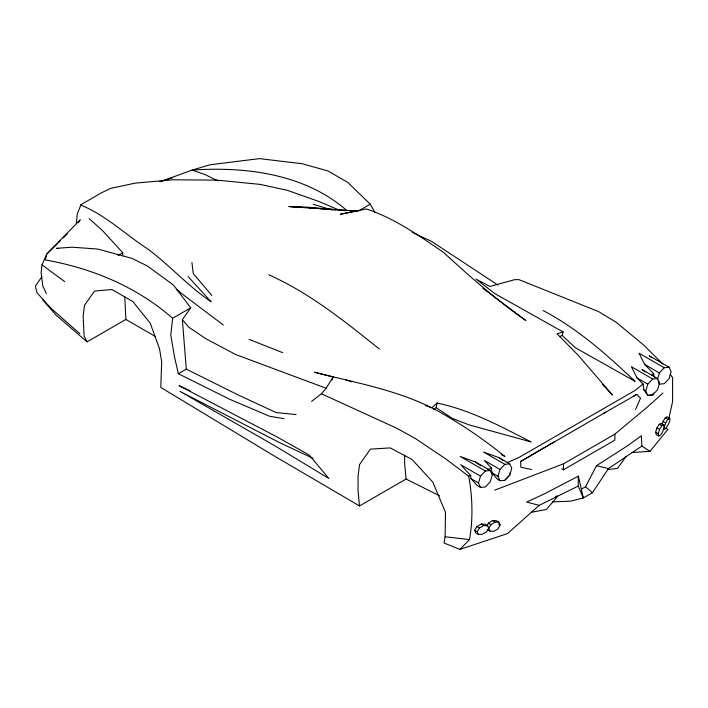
<?xml version="1.0" encoding="UTF-8"?>
<svg xmlns="http://www.w3.org/2000/svg" width="708" height="708" viewBox="0 0 708 708"><rect width="100%" height="100%" fill="white"/><g stroke="black" fill="none" stroke-linecap="round" stroke-linejoin="round"><path stroke-width="1.06" d="M578.339 478.272L578.365 476.148L543.425 494.326L526.602 502.052L539.169 505.362L578.197 486.06L578.365 476.148L583.339 497.972L570.515 501.167L552.364 501.901M539.169 505.362L507.556 533.549L459.97 549.381L444.04 543.036L445.12 536.753L445.482 512.327L432.818 482.13L412.136 459.554L390.258 447.916L370.443 449.111L359.496 464.678L358.053 476.484L358.053 490.812L359.496 505.946L406.091 479.042L439.588 495.804M504.866 480.272L509.751 475.112L511.769 468.315L509.751 463.846L504.866 464.324L499.99 469.484L484.334 460.448L491.494 468.165L491.883 472.776L497.591 479.369L499.99 480.75L504.866 480.272L509.689 475.077L509.733 473.112M122.502 255.898L122.794 252.738L102.527 230.596L89.137 218.577M76.358 223.639L77.26 214.028L81.022 204.621L101.731 192.665L110.687 188.39L135.175 183.133L172.858 179.797L216.834 180.124L260.155 184.39L287.2 190.275L318.379 201.284L338.663 209.851M58.737 248.481L56.613 248.313L72.083 247.198L97.669 249.048L132.015 258.376L147.229 265.898L173.398 284.988L190.753 307.812L172.628 318.273L170.778 335.096L174.611 357.407L178.363 373.736L229.507 399.197L269.598 416.251L284.023 418.64M78.473 222.312L80.199 219.825L46.772 254.066L42.011 264.863L41.117 272.89L42.816 286.094L46.374 293.537M668.662 419.198L672.6 401.578L672.6 377.665L670.157 374.267M436.172 407.693L437.031 403.047C470.528 409.959 500.892 426.517 531.089 441.942L468.599 424.72L452.385 418.428L436.172 407.693L433.632 409.578M559.63 336.636L562.24 335.459L563.099 331.972L494.83 293.616L475.935 279.076L489.954 286.457L514.743 279.633L518.991 279.669L598.472 311.555L616.164 322.264L643.625 345.026L662.847 364.062M459.97 549.381L469.484 539.602C473.174 518.831 472.537 496.928 468.687 476.165L446.013 459.111L415.1 438.349L396.551 428.136L321.379 393.754L311.617 401.409M45.516 258.986L46.772 254.066L60.18 240.977M669.662 418.26L667.874 419.295C664.192 423.942 664.334 430.367 660.635 435.039L658.794 436.039L656.201 434.544L655.688 432.181L656.918 427.915L659.236 424.269L661.228 423.357L663.821 424.853L664.37 429.296L665.918 428.128L668.317 424.534L669.892 420.455L669.662 418.26L667.078 416.764L665.29 417.8L663.024 421.472L662.042 424.641M658.794 436.039L658.281 433.677L659.511 429.411L661.821 425.765L663.821 424.853M480.511 487.44L478.484 482.971L480.511 476.165L485.387 471.015L490.272 470.528L492.29 474.997L490.272 481.803L485.387 486.954L480.511 487.44L477.174 485.511L470.97 478.626L470.661 475.466L460.713 464.74L480.511 476.165M499.99 480.75L497.963 476.28L499.99 469.484M647.776 395.427L645.758 390.958L647.776 384.152L652.661 379.001L657.537 378.514L659.564 382.984L657.537 389.789L652.661 394.94L647.776 395.427L643.864 389.869L643.068 384.028L637.032 377.948L631.403 366.726L652.661 379.001M657.334 379.709L659.36 372.904L664.237 367.753L669.122 367.275L671.14 371.744L669.122 378.541L664.237 383.692L659.36 384.179L658.148 381.497M332.141 380.072L333.132 376.992L314.564 372.24C358.195 383.497 403.64 390.922 443.058 413.976C464.846 426.375 485.502 440.757 504.954 456.563L501.193 454.332M653.369 393.073L652.661 394.94L647.714 395.391M635.554 409.428L640.483 398.179L636.802 394.409L603.933 413.207M581.834 488.874L585.516 486.75L596.517 465.669L628.005 445.491L641.377 435.783L641.873 446.067L649.953 451.341L667.936 429.314L664.502 427.871M486.821 526.009L488.361 523.159L492.467 520.557L496.255 520.672L498.839 522.168L500.131 524.982L498.122 528.796L493.865 531.327L489.971 531.142L487.387 529.646M498.839 522.168L495.051 522.044L490.945 524.655L486.44 532.018L481.891 534.372L478.192 534.301L475.599 532.805L474.652 530.195L476.944 526.54L481.263 524.044L485.104 524.203L487.688 525.699L489.971 531.142M333.132 376.992L325.76 388.745L321.379 393.754M478.192 534.301L477.236 531.681L479.537 528.035L483.847 525.54L487.688 525.699M578.197 486.06L583.339 497.972L592.41 492.733L608.429 468.599L641.873 446.067M41.958 276.527L35.4 286.129L37.081 292.829L50.941 308.237L79.862 333.689M296.121 414.596L276.031 412.534L237.463 394.604L186.319 369.142L182.345 319.627L190.753 307.812M625.943 456.802L617.438 468.448L607.623 469.546M643.068 384.028L635.076 390.427L518.902 457.501L507.211 462.651M651.537 375.479L653.528 373.47L644.652 364.416L639.023 353.195L664.237 367.753M63.339 237.897L67.278 234.047M437.031 403.047L431.924 407.711L425.676 405.693M662.954 393.046L647.422 406.994L614.854 434.163L563.48 463.82L494.671 490.193M531.46 469.528L520.858 467.236L520.628 461.483L605.659 412.206M520.628 461.483L554.284 441.863M118.041 255.482L122.794 252.738M42.799 299.9L55.826 314.892L87.057 341.884L125.882 319.467L155.459 336.548M357.85 211.338L370.24 204.178L374.93 212.382M178.363 373.736L186.319 369.142M633.35 396.4L636.802 394.409M561.754 468.802L563.48 469.793L614.854 440.137L614.854 434.163M160.176 181.726L192.107 170.088L210.081 164.769L259.473 158.619L302.015 163.707L327.946 170.955L347.787 182.416L370.24 204.178M468.687 476.165L470.661 475.466M487.44 469.59L491.494 468.165M159.778 181.637L172.274 177.876M563.099 331.972L557.037 333.769L577.825 354.885L612.42 394.984L602.535 384.577M531.168 512.327L546.364 509.486L557.762 496.166L555.612 496.281M649.953 451.341L632.04 452.518M306.396 207.78L288.997 206.506L308.015 207.276L346.513 210.586M288.997 206.506L356.664 211.011L340.353 214.241L366.231 208.948C394.506 218.188 419.083 235.72 443.412 252.322C469.758 276.465 496.45 300.13 525.867 320.538L482.918 288.298M308.573 207.94L316.184 208.497M319.441 208.736L325.972 209.214M329.229 209.453L335.751 209.931M340.106 210.249L345.539 210.648M350.982 211.046L355.327 211.365M350.911 210.966L355.319 211.347M445.12 536.753L469.484 539.602M308.015 207.276L311.219 207.878M45.259 259.933C91.872 268.146 136.839 286.811 172.628 318.273M596.517 465.669L608.429 468.599M313.202 204.276L331.937 209.966M345.539 379.807L351.779 381.824M326.14 388.232L235.941 354.646L206.125 338.875L188.877 327.3L182.345 319.627M509.751 463.846L499.007 457.642L483.608 452.058L504.866 464.324M490.272 470.528L475.564 462.041L460.173 456.456L485.387 471.015M249.136 339.38L282.634 352.664M412.118 232.321L431.827 241.552L497.954 285.103M313.078 458.341L280.085 442.898L179.974 391.374L274.952 445.863L328.875 478.484L309.334 455.138L277.368 437.128L179.106 385.648L190.036 390.781M177.177 290.209L223.312 324.999M217.843 180.894L204.984 174.54L192.107 170.088C245.915 166.424 304.962 173.867 346.929 210.603M268.659 274.748C309.564 292.908 344.601 321.273 379.32 348.973M669.122 367.275L649.333 355.85L651.829 357.699M644.652 364.416L659.36 372.904M657.537 378.514L641.89 369.479L645.156 371.912M637.032 377.948L647.776 384.152M643.864 389.869L645.758 390.958M665.29 417.8L667.874 419.295M663.024 421.472L665.617 422.968M659.236 424.269L661.821 425.765M656.918 427.915L659.511 429.411M655.688 432.181L658.281 433.677M491.883 472.776L497.963 476.28M470.97 478.626L478.484 482.971M492.467 520.557L495.051 522.044M498.405 523.982L500.131 524.982M488.361 523.159L490.945 524.655M481.263 524.044L483.847 525.54M476.944 526.54L479.537 528.035M474.652 530.195L477.236 531.681M359.496 505.946L272.217 454.766L160.796 387.444L161.663 361.531L159.477 348.672L150.291 323.264L132.883 301.617L111.926 289.51L94.518 291.068L84.473 305.36L83.146 316.202L84.11 336.008L87.057 341.884M543.125 310.582C577.737 328.636 606.924 354.823 635.138 381.4L575.339 347.716L562.24 335.459M176.398 289.377L179.133 291.183M499.007 457.642L503.087 460.598M475.564 462.041L480.582 465.687M42.011 264.863L64.667 281.625M585.516 486.75L592.41 492.733M188.071 276.527L211.072 301.758C188.266 286.28 169.964 265.571 147.99 249.145C125.741 234.729 106.103 215.48 81.358 205.329L81.022 204.621M211.834 295.493L193.257 273.527L191.93 262.544M653.528 373.47L654.387 377.196M406.091 479.042L404.649 463.917L404.649 455.094M124.758 296.422L125.882 319.467M563.48 463.82L563.48 469.793"/></g></svg>
